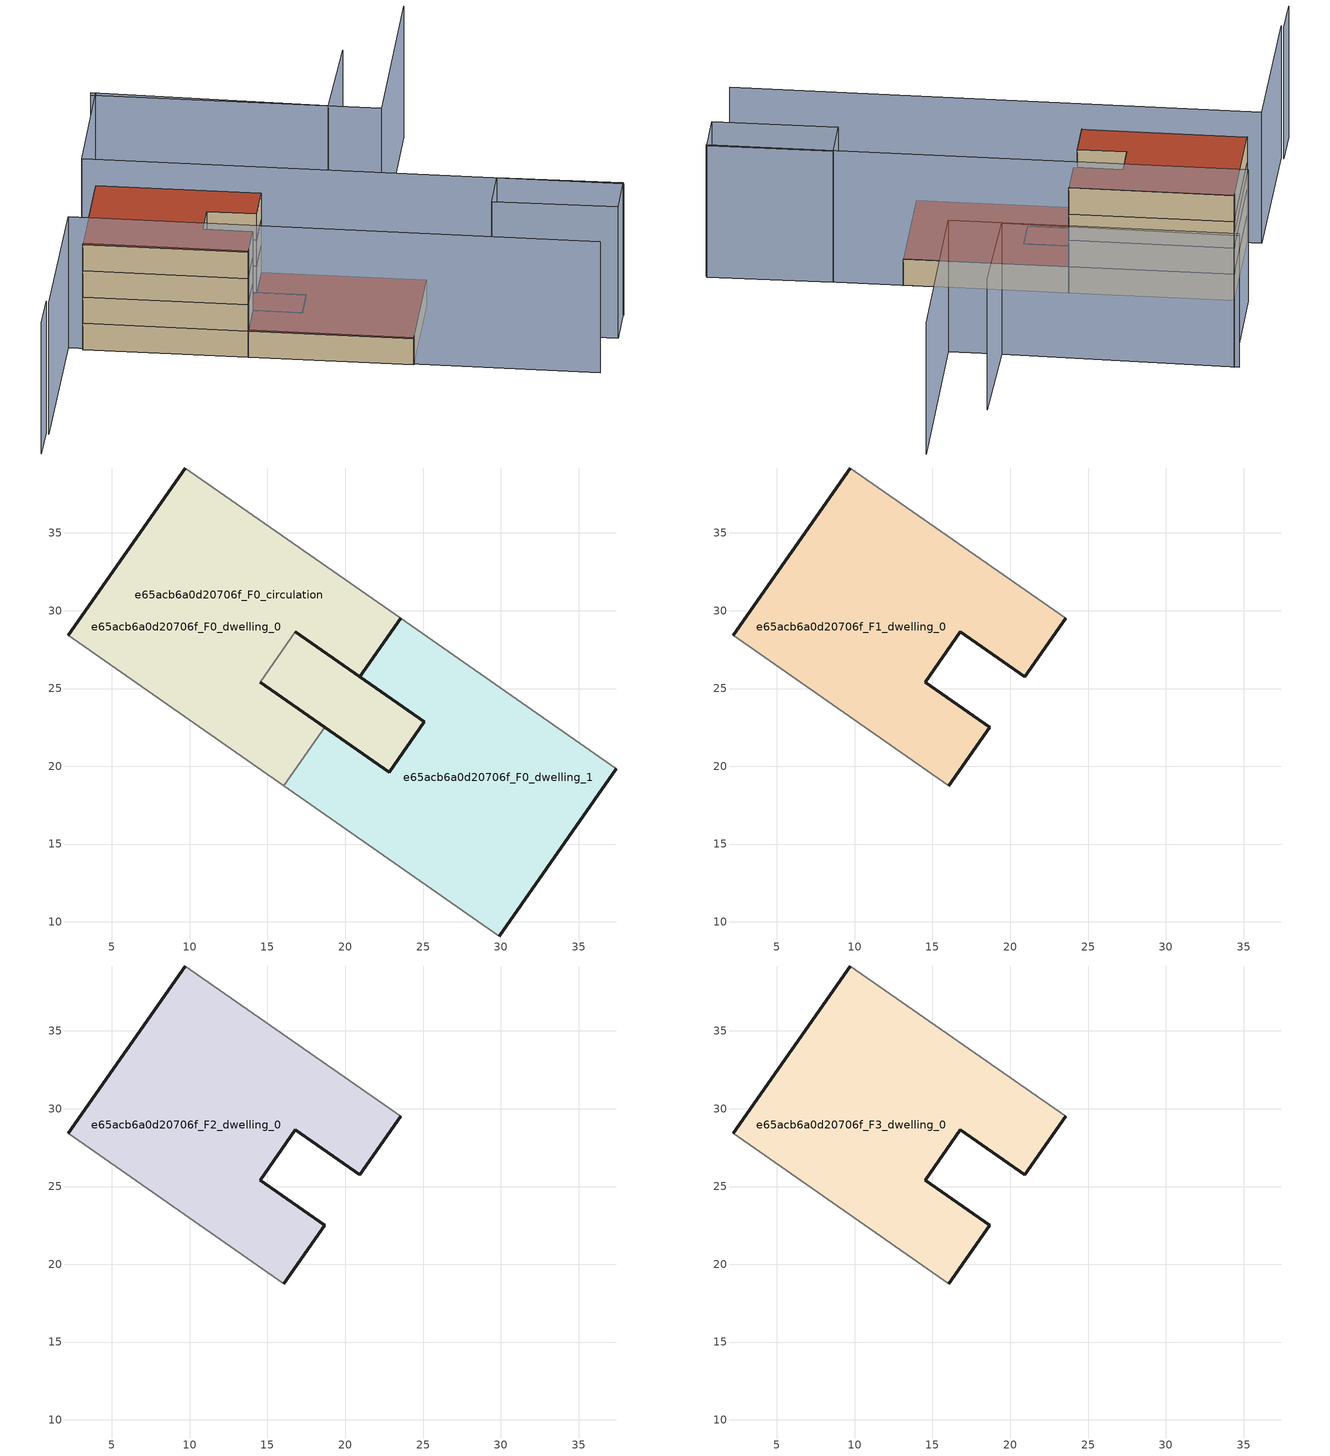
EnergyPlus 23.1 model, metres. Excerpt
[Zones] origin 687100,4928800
e65acb6a0d20706f_F0_dwelling_0
 floor ground (EU_floor_Construction): 23.56,29.51 20.94,25.75 16.78,28.65 14.53,25.42 18.68,22.52 16.06,18.75 2.21,28.41 9.72,39.17 z0; 25.09,22.85 22.84,19.62 18.68,22.52 14.53,25.42 16.78,28.65 z0
 wall outside (EU_wall_Construction): 9.72,39.17 2.21,28.41 / 18.68,22.52 14.53,25.42 / 16.78,28.65 20.94,25.75 23.56,29.51 z0:3
 wall adiabatic (EU_wall_Construction): 23.56,29.51 9.72,39.17 / 2.21,28.41 16.06,18.75 z0:3
 wall to e65acb6a0d20706f_F0_dwelling_1 (EU_wall_Construction): 16.06,18.75 18.68,22.52 z0:3
 wall to e65acb6a0d20706f_F0_circulation (EU_wall_Construction): 14.53,25.42 16.78,28.65 z0:3
 roof outside (EU_floor_Construction): 22.84,19.62 25.09,22.85 16.78,28.65 14.53,25.42 18.68,22.52 z3
e65acb6a0d20706f_F0_dwelling_1
 floor ground (EU_floor_Construction): 37.41,19.86 29.9,9.09 16.06,18.75 18.68,22.52 22.84,19.62 25.09,22.85 20.94,25.75 23.56,29.51 z0
 wall outside (EU_wall_Construction): 29.9,9.09 37.41,19.86 / 23.56,29.51 20.94,25.75 25.09,22.85 22.84,19.62 18.68,22.52 z0:3
 wall adiabatic (EU_wall_Construction): 37.41,19.86 23.56,29.51 / 16.06,18.75 29.9,9.09 z0:3
 roof outside (EU_roof_Construction): 29.9,9.09 37.41,19.86 23.56,29.51 20.94,25.75 25.09,22.85 22.84,19.62 18.68,22.52 16.06,18.75 z3
e65acb6a0d20706f_F0_circulation
 floor ground (EU_floor_Construction): 23.56,29.51 20.94,25.75 16.78,28.65 14.53,25.42 18.68,22.52 16.06,18.75 2.21,28.41 9.72,39.17 z0; 25.09,22.85 22.84,19.62 18.68,22.52 14.53,25.42 16.78,28.65 z0
 wall outside (EU_wall_Construction): 14.53,25.42 22.84,19.62 25.09,22.85 16.78,28.65 z0:3
 roof outside (EU_roof_Construction): 22.84,19.62 25.09,22.85 16.78,28.65 14.53,25.42 18.68,22.52 z3; 18.68,22.52 14.53,25.42 16.78,28.65 20.94,25.75 23.56,29.51 9.72,39.17 2.21,28.41 16.06,18.75 z3
e65acb6a0d20706f_F1_dwelling_0
 floor to e65acb6a0d20706f_F0_dwelling_0 (EU_floor_Construction): 23.56,29.51 20.94,25.75 16.78,28.65 14.53,25.42 18.68,22.52 16.06,18.75 2.21,28.41 9.72,39.17 z3
 wall outside (EU_wall_Construction): 9.72,39.17 2.21,28.41 / 16.06,18.75 18.68,22.52 14.53,25.42 16.78,28.65 20.94,25.75 23.56,29.51 z3:6
 wall adiabatic (EU_wall_Construction): 23.56,29.51 9.72,39.17 / 2.21,28.41 16.06,18.75 z3:6
e65acb6a0d20706f_F2_dwelling_0
 floor to e65acb6a0d20706f_F1_dwelling_0 (EU_floor_Construction): 23.56,29.51 20.94,25.75 16.78,28.65 14.53,25.42 18.68,22.52 16.06,18.75 2.21,28.41 9.72,39.17 z6
 wall outside (EU_wall_Construction): 9.72,39.17 2.21,28.41 / 16.06,18.75 18.68,22.52 14.53,25.42 16.78,28.65 20.94,25.75 23.56,29.51 z6:9
 wall adiabatic (EU_wall_Construction): 23.56,29.51 9.72,39.17 / 2.21,28.41 16.06,18.75 z6:9
e65acb6a0d20706f_F3_dwelling_0
 floor to e65acb6a0d20706f_F2_dwelling_0 (EU_floor_Construction): 23.56,29.51 20.94,25.75 16.78,28.65 14.53,25.42 18.68,22.52 16.06,18.75 2.21,28.41 9.72,39.17 z9
 wall outside (EU_wall_Construction): 9.72,39.17 2.21,28.41 / 16.06,18.75 18.68,22.52 14.53,25.42 16.78,28.65 20.94,25.75 23.56,29.51 z9:12
 wall adiabatic (EU_wall_Construction): 23.56,29.51 9.72,39.17 / 2.21,28.41 16.06,18.75 z9:12
 roof outside (EU_roof_Construction): 18.68,22.52 14.53,25.42 16.78,28.65 20.94,25.75 23.56,29.51 9.72,39.17 2.21,28.41 16.06,18.75 z12
shading: -12.72,10.33 -9.96,14.22 / -9.89,13.81 1.1,29.48 / 1.1,29.48 45.55,-1.68 / 53.88,8.34 8.55,40.01 / 8.55,40.01 16.91,51.98 / 43.39,48.05 36.14,38.06 / 36.14,38.06 16.48,52.29 / 53.56,53.54 40.55,34.87 / 40.55,34.87 16.21,51.84 / 50.91,4.15 40.27,11.42 / 40.27,11.42 43.27,15.82 / 43.27,15.82 53.91,8.55 / 53.91,8.55 50.91,4.15 z0:15
[Building]
EU S2 Campaign: North Axis=0; Terrain=City; Solar Distribution=FullExterior
[Site:Location]
Bologna: Latitude=44.5; Longitude=11.25; Time Zone=1; Elevation=37
[SizingPeriod:WeatherFileDays]
AnnualSizingPeriod: Begin Month=1; Begin Day of Month=1; End Month=12; End Day of Month=31; Day of Week for Start Day=Monday; Use Weather File Daylight Saving Period=No; Use Weather File Rain and Snow Indicators=No
[MATERIAL]
EU_InternalMass_Material: Roughness=MediumRough; Thickness=0.1; Conductivity=1; Density=1800; Specific Heat=900; Thermal Absorptance=0.9; Solar Absorptance=0.7; Visible Absorptance=0.7
[MATERIAL:NOMASS] Roughness=MediumRough; Thermal Absorptance=0.9; Solar Absorptance=0.7; Visible Absorptance=0.7
Name | Thermal Resistance
EU_wall_NoMass | 0.937881
EU_roof_NoMass | 0.548572
EU_floor_NoMass | 0.71348
[CONSTRUCTION]
EU_wall_Construction: EU_wall_NoMass
EU_roof_Construction: EU_roof_NoMass
EU_floor_Construction: EU_floor_NoMass
EU_InternalMass_Construction: EU_InternalMass_Material
[ZONE] Type=1; Multiplier=1; Ceiling Height=autocalculate; Floor Area=autocalculate; Part of Total Floor Area=Yes
Name | Volume
e65acb6a0d20706f_F0_dwelling_0; e65acb6a0d20706f_F0_circulation | 724.464
e65acb6a0d20706f_F1_dwelling_0; e65acb6a0d20706f_F2_dwelling_0; e65acb6a0d20706f_F3_dwelling_0 | 604.828
e65acb6a0d20706f_F0_dwelling_1 | 604.83
[INTERNALMASS] Construction=EU_InternalMass_Construction
Name | Zone or ZoneList | Surface Area
e65acb6a0d20706f_F0_dwelling_0_EU_InternalMass | e65acb6a0d20706f_F0_dwelling_0 | 201.61
e65acb6a0d20706f_F0_dwelling_1_EU_InternalMass | e65acb6a0d20706f_F0_dwelling_1 | 201.61
e65acb6a0d20706f_F1_dwelling_0_EU_InternalMass | e65acb6a0d20706f_F1_dwelling_0 | 442.999
e65acb6a0d20706f_F2_dwelling_0_EU_InternalMass | e65acb6a0d20706f_F2_dwelling_0 | 442.999
e65acb6a0d20706f_F3_dwelling_0_EU_InternalMass | e65acb6a0d20706f_F3_dwelling_0 | 442.999
[OTHEREQUIPMENT] Fuel Type=Electricity; Design Level Calculation Method=Watts/Area; Power per Zone Floor Area=1; Fraction Latent=0; Fraction Radiant=0; Fraction Lost=0; Carbon Dioxide Generation Rate=0; EndUse Subcategory=EU_Step8_InternalGains
Name | Zone or ZoneList or Space or SpaceList | Schedule
EU_Step8_InternalGain_e65acb6a0d20706f_F0_dwelling_0_f000 | e65acb6a0d20706f_F0_dwelling_0 | EU_Step8_GainSchedule_e65acb6a0d20706f_F0_dwelling_0_f000
EU_Step8_InternalGain_e65acb6a0d20706f_F0_dwelling_1_f000 | e65acb6a0d20706f_F0_dwelling_1 | EU_Step8_GainSchedule_e65acb6a0d20706f_F0_dwelling_1_f000
EU_Step8_InternalGain_e65acb6a0d20706f_F1_dwelling_0_f000 | e65acb6a0d20706f_F1_dwelling_0 | EU_Step8_GainSchedule_e65acb6a0d20706f_F1_dwelling_0_f000
EU_Step8_InternalGain_e65acb6a0d20706f_F2_dwelling_0_f000 | e65acb6a0d20706f_F2_dwelling_0 | EU_Step8_GainSchedule_e65acb6a0d20706f_F2_dwelling_0_f000
EU_Step8_InternalGain_e65acb6a0d20706f_F3_dwelling_0_f000 | e65acb6a0d20706f_F3_dwelling_0 | EU_Step8_GainSchedule_e65acb6a0d20706f_F3_dwelling_0_f000
[ZONEINFILTRATION:DESIGNFLOWRATE]
EU_Circulation_Infiltration_e65acb6a0d20706f_F0_circulation: Zone or ZoneList or Space or SpaceList=e65acb6a0d20706f_F0_circulation; Schedule=EU_AlwaysOn; Design Flow Rate Calculation Method=Flow/Area; Flow Rate per Floor Area=0.0005; Constant Term Coefficient=1; Temperature Term Coefficient=0; Velocity Term Coefficient=0; Velocity Squared Term Coefficient=0
[ZONEVENTILATION:DESIGNFLOWRATE] Schedule=EU_AlwaysOn; Design Flow Rate Calculation Method=AirChanges/Hour; Air Changes per Hour=0.687892; Ventilation Type=Natural; Fan Pressure Rise=0; Fan Total Efficiency=1; Constant Term Coefficient=1; Temperature Term Coefficient=0; Velocity Term Coefficient=0; Velocity Squared Term Coefficient=0; Minimum Indoor Temperature=-100; Maximum Indoor Temperature=100; Delta Temperature=-100; Minimum Outdoor Temperature=-100; Maximum Outdoor Temperature=100; Maximum Wind Speed=40
Name | Zone or ZoneList or Space or SpaceList
EU_ConstantAir_e65acb6a0d20706f_F0_dwelling_0 | e65acb6a0d20706f_F0_dwelling_0
EU_ConstantAir_e65acb6a0d20706f_F0_dwelling_1 | e65acb6a0d20706f_F0_dwelling_1
EU_ConstantAir_e65acb6a0d20706f_F1_dwelling_0 | e65acb6a0d20706f_F1_dwelling_0
EU_ConstantAir_e65acb6a0d20706f_F2_dwelling_0 | e65acb6a0d20706f_F2_dwelling_0
EU_ConstantAir_e65acb6a0d20706f_F3_dwelling_0 | e65acb6a0d20706f_F3_dwelling_0
[HVACTEMPLATE:THERMOSTAT] Constant Heating Setpoint=20; Constant Cooling Setpoint=50
EU_HeatOnly_e65acb6a0d20706f_F0_dwelling_0; EU_HeatOnly_e65acb6a0d20706f_F0_dwelling_1; EU_HeatOnly_e65acb6a0d20706f_F1_dwelling_0; EU_HeatOnly_e65acb6a0d20706f_F2_dwelling_0; EU_HeatOnly_e65acb6a0d20706f_F3_dwelling_0
[HVACTEMPLATE:ZONE:IDEALLOADSAIRSYSTEM] System Availability Schedule=EU_AlwaysOn; Maximum Heating Supply Air Temperature=50; Minimum Cooling Supply Air Temperature=13; Maximum Heating Supply Air Humidity Ratio=0.0156; Minimum Cooling Supply Air Humidity Ratio=0.0077; Heating Limit=NoLimit; Cooling Limit=NoLimit; Heating Availability Schedule=EU_AlwaysOn; Cooling Availability Schedule=EU_CoolingOff; Dehumidification Control Type=ConstantSensibleHeatRatio; Cooling Sensible Heat Ratio=0.7; Dehumidification Setpoint=60; Humidification Control Type=None; Humidification Setpoint=30; Outdoor Air Method=None; Outdoor Air Flow Rate per Person=0.00944; Outdoor Air Flow Rate per Zone Floor Area=0; Outdoor Air Flow Rate per Zone=0; Demand Controlled Ventilation Type=None; Outdoor Air Economizer Type=NoEconomizer; Heat Recovery Type=None; Sensible Heat Recovery Effectiveness=0.7; Latent Heat Recovery Effectiveness=0.65
Name | Template Thermostat
e65acb6a0d20706f_F0_dwelling_0 | EU_HeatOnly_e65acb6a0d20706f_F0_dwelling_0
e65acb6a0d20706f_F0_dwelling_1 | EU_HeatOnly_e65acb6a0d20706f_F0_dwelling_1
e65acb6a0d20706f_F1_dwelling_0 | EU_HeatOnly_e65acb6a0d20706f_F1_dwelling_0
e65acb6a0d20706f_F2_dwelling_0 | EU_HeatOnly_e65acb6a0d20706f_F2_dwelling_0
e65acb6a0d20706f_F3_dwelling_0 | EU_HeatOnly_e65acb6a0d20706f_F3_dwelling_0
[SIZING:ZONE] Zone Cooling Design Supply Air Temperature Input Method=SupplyAirTemperature; Zone Cooling Design Supply Air Temperature=13; Zone Heating Design Supply Air Temperature Input Method=SupplyAirTemperature; Zone Heating Design Supply Air Temperature=50; Zone Cooling Design Supply Air Humidity Ratio=0.008; Zone Heating Design Supply Air Humidity Ratio=0.008; Cooling Design Air Flow Method=DesignDay; Cooling Design Air Flow Rate=0; Cooling Minimum Air Flow per Zone Floor Area=0.000762; Cooling Minimum Air Flow=0; Cooling Minimum Air Flow Fraction=0.2; Heating Design Air Flow Method=DesignDay; Heating Design Air Flow Rate=0; Heating Maximum Air Flow per Zone Floor Area=0.002032; Heating Maximum Air Flow=0.141576; Heating Maximum Air Flow Fraction=0.3; Account for Dedicated Outdoor Air System=No; Dedicated Outdoor Air System Control Strategy=NeutralSupplyAir; Dedicated Outdoor Air Low Setpoint Temperature for Design=autosize; Dedicated Outdoor Air High Setpoint Temperature for Design=autosize; Zone Load Sizing Method=Sensible Load Only No Latent Load; Zone Latent Cooling Design Supply Air Humidity Ratio Input Method=HumidityRatioDifference; Zone Cooling Design Supply Air Humidity Ratio Difference=0.005; Zone Latent Heating Design Supply Air Humidity Ratio Input Method=HumidityRatioDifference; Zone Humidification Design Supply Air Humidity Ratio Difference=0.005
e65acb6a0d20706f_F0_dwelling_0; e65acb6a0d20706f_F0_dwelling_1; e65acb6a0d20706f_F1_dwelling_0; e65acb6a0d20706f_F2_dwelling_0; e65acb6a0d20706f_F3_dwelling_0
[SCHEDULE:CONSTANT]
Name | Hourly Value
EU_AlwaysOn | 1
EU_CoolingOff | 0
[SCHEDULE:FILE] Column Number=1; Rows to Skip at Top=0; Number of Hours of Data=8760; Column Separator=Comma; Interpolate to Timestep=No; Minutes per Item=60; Adjust Schedule for Daylight Savings=Yes
Name | File
EU_Step8_GainSchedule_e65acb6a0d20706f_F0_dwelling_0_f000 | ../../schedules/e65acb6a0d20706f/e65acb6a0d20706f_F0_dwelling_0_f000_gain.csv
EU_Step8_GainSchedule_e65acb6a0d20706f_F0_dwelling_1_f000 | ../../schedules/e65acb6a0d20706f/e65acb6a0d20706f_F0_dwelling_1_f000_gain.csv
EU_Step8_GainSchedule_e65acb6a0d20706f_F1_dwelling_0_f000 | ../../schedules/e65acb6a0d20706f/e65acb6a0d20706f_F1_dwelling_0_f000_gain.csv
EU_Step8_GainSchedule_e65acb6a0d20706f_F2_dwelling_0_f000 | ../../schedules/e65acb6a0d20706f/e65acb6a0d20706f_F2_dwelling_0_f000_gain.csv
EU_Step8_GainSchedule_e65acb6a0d20706f_F3_dwelling_0_f000 | ../../schedules/e65acb6a0d20706f/e65acb6a0d20706f_F3_dwelling_0_f000_gain.csv
